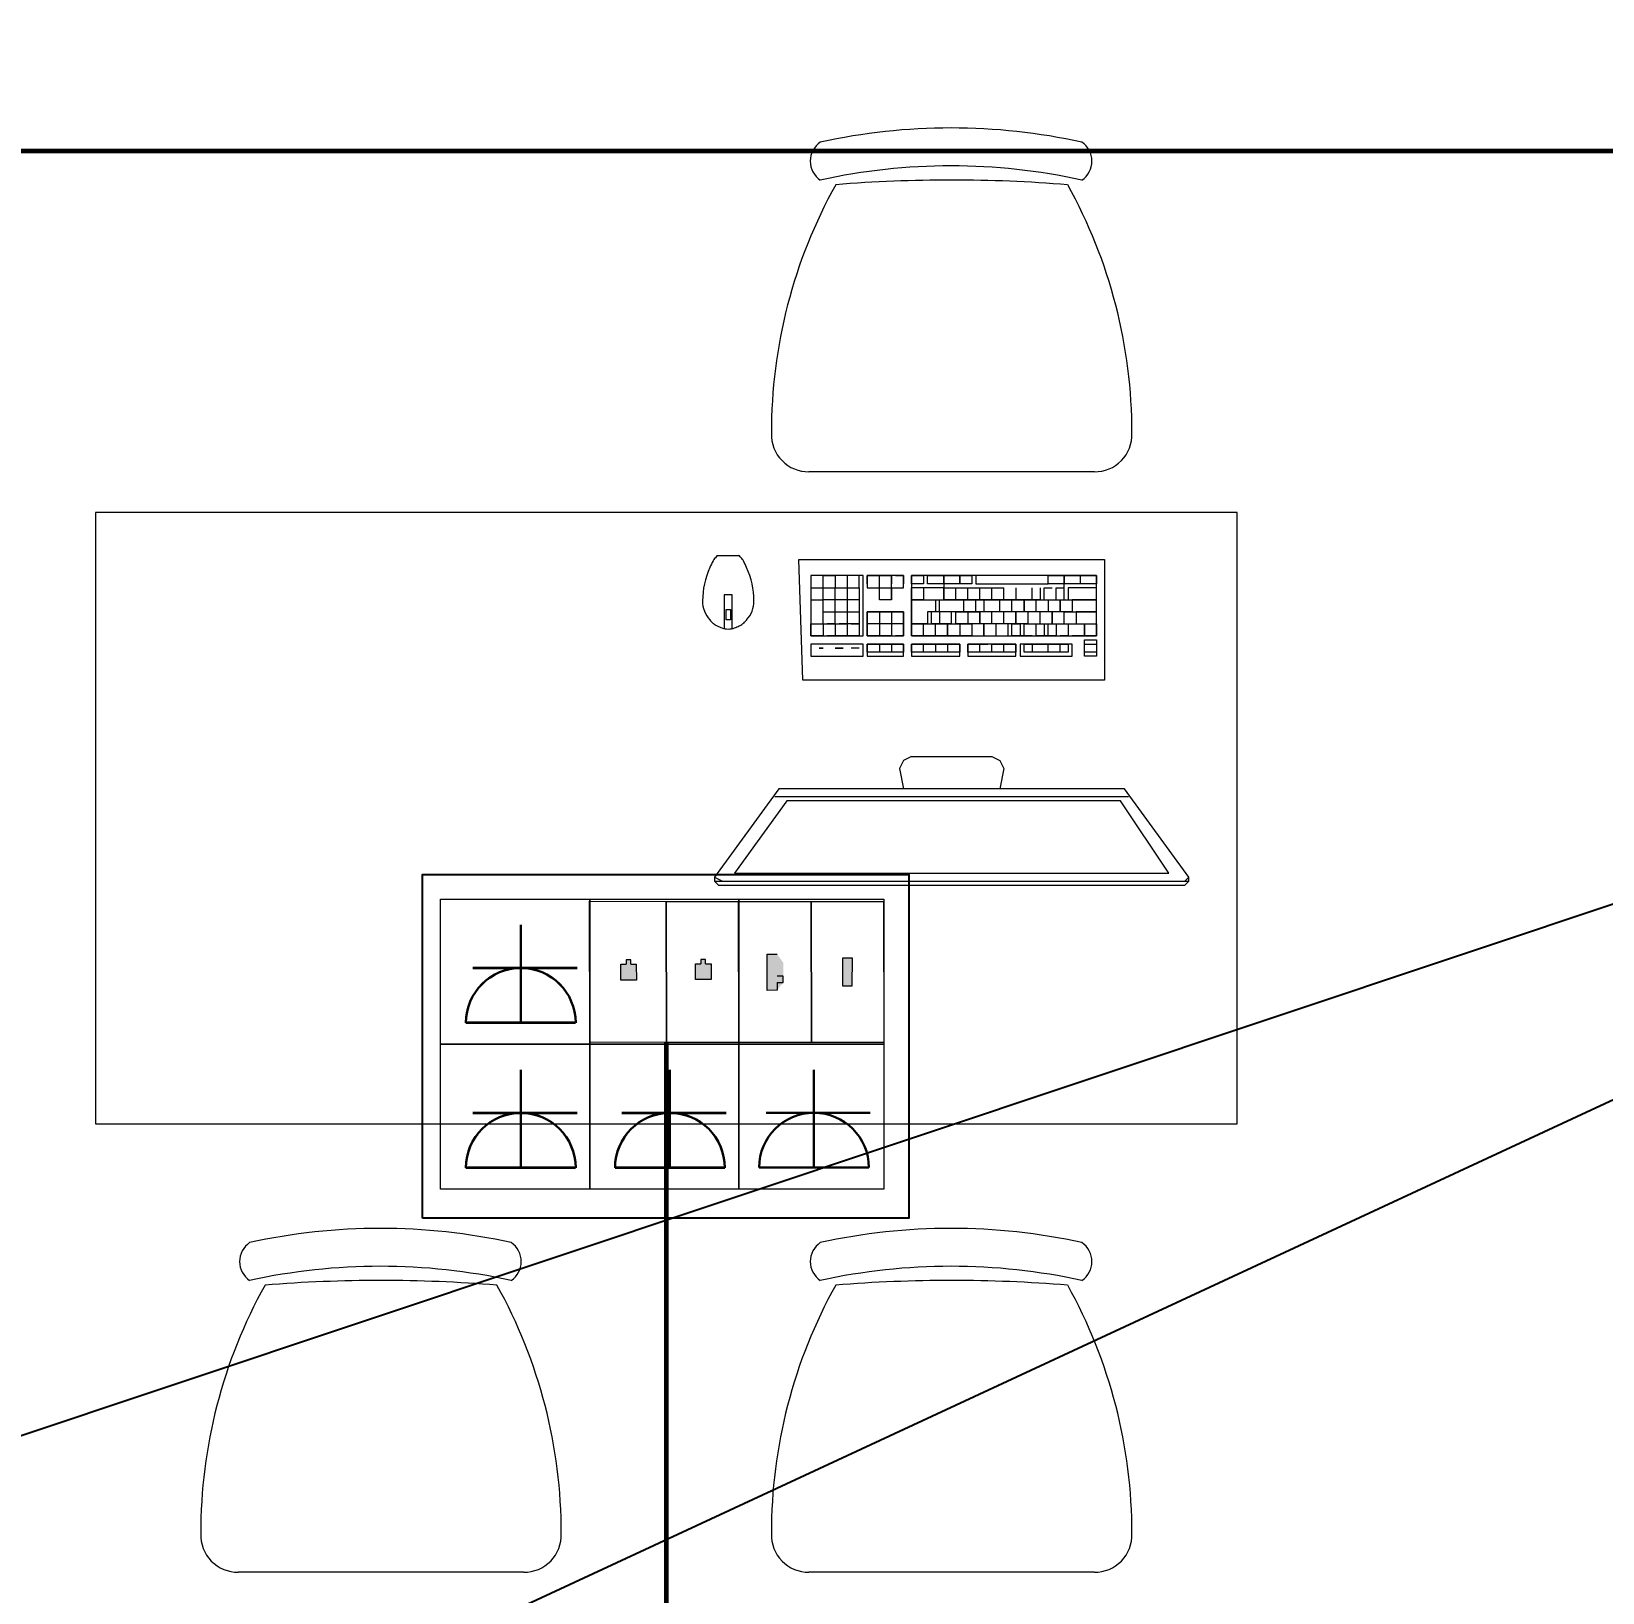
# Model space of a CAD drawing. Header units: millimetres. Extents: x -32 to 417638015, y -35 to 175284279.
# Drawn here: x 1346557 to 1348485, y 78268 to 80183 of the extents above; entities that cross this region are included whole.
import ezdxf
from ezdxf import colors
from ezdxf.entities.mleader import LeaderData, LeaderLine
from ezdxf.math import Vec2, Vec3

# ---------------------------------------------------------------- set-up
doc = ezdxf.new("R2010")
doc.units = ezdxf.units.MM
for name, color, linetype, lineweight in [('_ЭМ_В полу', 26, 'Кабель в трубе', 60), ('_ЭМ_гофра', 5, 'Continuous', 60), ('ТХ', 5, 'Continuous', 0), ('ТХ_Задание ЭОМ_СС', 6, 'Continuous', 0), ('Электро', 250, 'Continuous', 25), ('ЭОМ_Кабель для СУП', 150, 'Continuous', 9)]:
    doc.layers.add(name, color=color, linetype=linetype, lineweight=lineweight)
for name, color, linetype in [('_ЭМ_Надписи', 7, 'Continuous'), ('PDF _СС_розетки', 7, 'Continuous'), ('ВНУТРЯНКА', 1, 'Continuous')]:
    doc.layers.add(name, color=color, linetype=linetype)
doc.layers.add('PDF _ЭОМ _розетки', color=7, linetype='Continuous', true_color=0xeb0000)
doc.styles.add('ELine', font='txt.shx')
doc.styles.add('ЭОМ', font='isocpeur.ttf', dxfattribs={"width": 0.85, "height": 250})
doc.linetypes.add('TRAY', pattern='A,12.119257,["_",ELine,S=4.5,R=90,X=0,Y=-1.555839],0.750382,["_",ELine,S=4.5,R=0,X=0,Y=-0.805849],1.314849,["_",ELine,S=4.5,R=0,X=0,Y=-0.805849],2.250029,["_",ELine,S=4.5,R=90,X=0,Y=-1.555839],13.565483', length=30)
doc.linetypes.add('Кабель в трубе', pattern='A,8,[133,ltypeshp.shx,S=1,R=0,X=10,Y=1.3],-3,[130,ltypeshp.shx,S=1.5,R=-45,X=-1.5,Y=0],8', length=19)

# ---------------------------------------------------------------- blocks, each defined once
blk = doc.blocks.new('_ЭМ_ТХ2_4 Этаж')
at = {"color": 8, "linetype": 'Continuous'}
for p, q in [((58669.4, 27879.6), (58319.3, 27879.6)), ((57969.4, 26529.6), (57619.3, 26529.6)), ((58669.4, 26529.6), (58319.3, 26529.6))]:
    blk.add_line(p, q, dxfattribs=at)
for centre, radius, start, end in [((58493.6, 27553.9), 747.5, 77.6022, 102.398), ((58349, 28260.7), 28.1, 124.2904, 235.7099), ((58638.3, 28260.7), 28.1, 304.2917, 55.7085), ((58493.6, 27507.4), 747.5, 77.6022, 102.398), ((58493.6, 26475.6), 1761.9, 85.3454, 94.6062), ((58897.7, 27928), 624.5, 150.8941, 180.122), ((58090.9, 27928), 624.5, 359.8785, 29.0932), ((58318.7, 27925), 45.4, 177.8134, 270.7481), ((58670, 27925), 45.4, 269.2521, 2.1865), ((57793.6, 26203.9), 747.5, 77.6022, 102.398), ((58493.6, 26203.9), 747.5, 77.6022, 102.398), ((57649, 26910.7), 28.1, 124.2904, 235.7099), ((57938.3, 26910.7), 28.1, 304.2917, 55.7085), ((58349, 26910.7), 28.1, 124.2904, 235.7099), ((58638.3, 26910.7), 28.1, 304.2917, 55.7085), ((57793.6, 26157.4), 747.5, 77.6022, 102.398), ((58493.6, 26157.4), 747.5, 77.6022, 102.398), ((57793.6, 25125.6), 1761.9, 85.3454, 94.6062), ((58493.6, 25125.6), 1761.9, 85.3454, 94.6062), ((58197.7, 26578), 624.5, 150.8941, 180.122), ((57390.9, 26578), 624.5, 359.8785, 29.0932), ((58897.7, 26578), 624.5, 150.8941, 180.122), ((58090.9, 26578), 624.5, 359.8785, 29.0932), ((57618.7, 26575), 45.4, 177.8134, 270.7481), ((57970, 26575), 45.4, 269.2521, 2.1865), ((58318.7, 26575), 45.4, 177.8134, 270.7481), ((58670, 26575), 45.4, 269.2521, 2.1865)]:
    blk.add_arc(centre, radius, start, end, dxfattribs=at)
at = {"layer": 'ТХ', "color": 8, "linetype": 'Continuous', "ltscale": 100}
for p, q in [((58207.5, 27776.8), (58218.2, 27776.8)), ((58218.2, 27776.8), (58233, 27776.8)), ((58435.2, 27525.3), (58430.2, 27515.5)), ((58435.2, 27525.3), (58430.2, 27515.5)), ((58445, 27530.2), (58435.2, 27525.3)), ((58445, 27530.2), (58435.2, 27525.3)), ((58445, 27530.2), (58494.3, 27530.2)), ((58445, 27530.2), (58494.3, 27530.2)), ((58494.3, 27530.2), (58543.7, 27530.2)), ((58494.3, 27530.2), (58543.7, 27530.2)), ((58543.7, 27530.2), (58553.5, 27525.3)), ((58543.7, 27530.2), (58553.5, 27525.3)), ((58553.5, 27525.3), (58558.4, 27515.5)), ((58553.5, 27525.3), (58558.4, 27515.5)), ((58430.2, 27515.5), (58435.2, 27490.8)), ((58558.4, 27515.5), (58553.5, 27490.8))]:
    blk.add_line(p, q, dxfattribs=at)
at = {"layer": 'ТХ', "color": 8}
for points in [[(57444.3, 27079.6), (58844.3, 27079.6), (58844.3, 27829.6), (57444.3, 27829.6)], [(58217.6, 27697.9), (58217.6, 27710.8), (58222.9, 27710.8), (58222.9, 27697.9)]]:
    blk.add_lwpolyline(points, close=True, dxfattribs=at)
at = {"layer": 'ТХ', "color": 8, "linetype": 'Continuous', "ltscale": 100}
for points in [[(58306.9, 27771.9), (58681.7, 27771.9)], [(58681.7, 27623.9), (58311.9, 27623.9), (58306.9, 27771.9)], [(58681.7, 27771.9), (58681.7, 27623.9)], [(58321.7, 27752.2), (58321.7, 27678.2)], [(58385.8, 27752.2), (58321.7, 27752.2)], [(58321.7, 27752.2), (58321.7, 27693)], [(58336.5, 27752.2), (58321.7, 27752.2)], [(58336.5, 27693), (58336.5, 27752.2)], [(58336.5, 27752.2), (58351.3, 27752.2)], [(58336.5, 27737.4), (58336.5, 27752.2)], [(58351.3, 27752.2), (58351.3, 27737.4)], [(58351.3, 27752.2), (58351.3, 27737.4)], [(58380.9, 27752.2), (58356.3, 27752.2)], [(58366.1, 27752.2), (58366.1, 27678.2)], [(58380.9, 27737.4), (58380.9, 27752.2)], [(58385.8, 27678.2), (58385.8, 27752.2)], [(58390.8, 27752.2), (58420.4, 27752.2)], [(58390.8, 27742.3), (58390.8, 27752.2)], [(58390.8, 27752.2), (58390.8, 27737.4)], [(58435.2, 27752.2), (58390.8, 27752.2)], [(58405.6, 27737.4), (58405.6, 27752.2)], [(58420.4, 27752.2), (58420.4, 27742.3)], [(58420.4, 27722.6), (58420.4, 27752.2)], [(58425.3, 27752.2), (58435.2, 27752.2)], [(58435.2, 27752.2), (58435.2, 27742.3)], [(58435.2, 27737.4), (58435.2, 27752.2)], [(58445, 27752.2), (58445, 27678.2)], [(58671.9, 27752.2), (58445, 27752.2)], [(58445, 27752.2), (58459.8, 27752.2)], [(58445, 27742.3), (58445, 27752.2)], [(58459.8, 27752.2), (58459.8, 27742.3)], [(58464.7, 27752.2), (58484.5, 27752.2)], [(58464.7, 27742.3), (58464.7, 27752.2)], [(58484.5, 27752.2), (58519, 27752.2)], [(58484.5, 27752.2), (58484.5, 27722.6)], [(58484.5, 27742.3), (58484.5, 27752.2)], [(58504.2, 27742.3), (58504.2, 27752.2)], [(58504.2, 27752.2), (58504.2, 27742.3)], [(58519, 27752.2), (58519, 27742.3)], [(58523.9, 27752.2), (58523.9, 27742.3)], [(58612.7, 27752.2), (58523.9, 27752.2)], [(58612.7, 27752.2), (58632.4, 27752.2)], [(58612.7, 27742.3), (58612.7, 27752.2)], [(58612.7, 27742.3), (58612.7, 27752.2)], [(58632.4, 27752.2), (58671.9, 27752.2)], [(58632.4, 27722.6), (58632.4, 27752.2)], [(58632.4, 27752.2), (58632.4, 27742.3)], [(58652.1, 27752.2), (58652.1, 27742.3)], [(58671.9, 27678.2), (58671.9, 27752.2)], [(58671.9, 27752.2), (58671.9, 27742.3)], [(58321.7, 27737.4), (58351.3, 27737.4)], [(58336.5, 27693), (58336.5, 27737.4)], [(58351.3, 27693), (58351.3, 27737.4)], [(58351.3, 27737.4), (58380.9, 27737.4)], [(58356.3, 27737.4), (58380.9, 27737.4)], [(58380.9, 27737.4), (58380.9, 27693)], [(58390.8, 27737.4), (58405.6, 27737.4)], [(58390.8, 27737.4), (58435.2, 27737.4)], [(58405.6, 27722.6), (58405.6, 27737.4)], [(58420.4, 27722.6), (58405.6, 27722.6), (58405.6, 27737.4)], [(58420.4, 27737.4), (58420.4, 27722.6)], [(58459.8, 27742.3), (58445, 27742.3)], [(58445, 27722.6), (58445, 27737.4)], [(58484.5, 27737.4), (58445, 27737.4)], [(58459.8, 27722.6), (58484.5, 27722.6), (58484.5, 27737.4)], [(58459.8, 27737.4), (58459.8, 27722.6)], [(58459.8, 27737.4), (58459.8, 27722.6)], [(58484.5, 27742.3), (58464.7, 27742.3)], [(58519, 27742.3), (58484.5, 27742.3)], [(58484.5, 27737.4), (58514.1, 27737.4)], [(58499.3, 27722.6), (58499.3, 27737.4)], [(58514.1, 27722.6), (58514.1, 27737.4)], [(58514.1, 27737.4), (58558.4, 27737.4)], [(58523.9, 27742.3), (58612.7, 27742.3)], [(58528.9, 27722.6), (58528.9, 27737.4)], [(58543.7, 27722.6), (58543.7, 27737.4)], [(58558.4, 27722.6), (58558.4, 27737.4)], [(58573.2, 27737.4), (58573.2, 27722.6)], [(58593, 27722.6), (58593, 27737.4)], [(58602.8, 27737.4), (58602.8, 27722.6)], [(58607.8, 27737.4), (58617.6, 27737.4)], [(58607.8, 27722.6), (58607.8, 27737.4)], [(58671.9, 27742.3), (58612.7, 27742.3)], [(58622.6, 27737.4), (58632.4, 27737.4)], [(58622.6, 27722.6), (58622.6, 27737.4)], [(58637.4, 27737.4), (58637.4, 27722.6)], [(58671.9, 27737.4), (58637.4, 27737.4)], [(58671.9, 27722.6), (58671.9, 27737.4)], [(58321.7, 27722.6), (58336.5, 27722.6)], [(58366.1, 27722.6), (58336.5, 27722.6)], [(58380.9, 27722.6), (58366.1, 27722.6)], [(58420.4, 27722.6), (58405.6, 27722.6)], [(58445, 27722.6), (58474.6, 27722.6)], [(58459.8, 27722.6), (58445, 27722.6)], [(58445, 27693), (58445, 27722.6)], [(58474.6, 27722.6), (58474.6, 27707.8), (58464.7, 27707.8), (58464.7, 27693)], [(58479.5, 27707.8), (58479.5, 27722.6)], [(58479.5, 27722.6), (58489.4, 27722.6)], [(58602.8, 27722.6), (58484.5, 27722.6)], [(58489.4, 27722.6), (58597.9, 27722.6)], [(58509.1, 27707.8), (58509.1, 27722.6)], [(58528.9, 27722.6), (58514.1, 27722.6)], [(58523.9, 27707.8), (58523.9, 27722.6)], [(58533.8, 27722.6), (58533.8, 27707.8)], [(58553.5, 27707.8), (58553.5, 27722.6)], [(58568.3, 27707.8), (58568.3, 27722.6)], [(58597.9, 27722.6), (58612.7, 27722.6)], [(58597.9, 27707.8), (58597.9, 27722.6)], [(58607.8, 27722.6), (58642.3, 27722.6)], [(58612.7, 27722.6), (58612.7, 27707.8)], [(58627.5, 27722.6), (58627.5, 27707.8)], [(58627.5, 27707.8), (58627.5, 27722.6)], [(58637.4, 27722.6), (58671.9, 27722.6)], [(58671.9, 27722.6), (58642.3, 27722.6)], [(58642.3, 27722.6), (58642.3, 27707.8)], [(58642.3, 27722.6), (58642.3, 27707.8)], [(58647.2, 27693), (58671.9, 27693), (58671.9, 27707.8), (58671.9, 27722.6)], [(58336.5, 27707.8), (58351.3, 27707.8)], [(58351.3, 27707.8), (58380.9, 27707.8)], [(58390.8, 27693), (58390.8, 27707.8)], [(58390.8, 27707.8), (58390.8, 27678.2)], [(58390.8, 27707.8), (58435.2, 27707.8)], [(58435.2, 27707.8), (58390.8, 27707.8)], [(58405.6, 27707.8), (58405.6, 27693)], [(58420.4, 27707.8), (58420.4, 27678.2)], [(58435.2, 27678.2), (58435.2, 27707.8)], [(58435.2, 27707.8), (58435.2, 27693)], [(58504.2, 27707.8), (58469.7, 27707.8)], [(58469.7, 27693), (58469.7, 27707.8)], [(58479.5, 27707.8), (58479.5, 27693)], [(58494.3, 27693), (58494.3, 27707.8)], [(58499.3, 27693), (58499.3, 27707.8)], [(58499.3, 27707.8), (58528.9, 27707.8)], [(58523.9, 27707.8), (58504.2, 27707.8)], [(58514.1, 27707.8), (58514.1, 27693)], [(58627.5, 27707.8), (58523.9, 27707.8)], [(58528.9, 27693), (58528.9, 27707.8)], [(58528.9, 27707.8), (58528.9, 27693)], [(58543.7, 27693), (58543.7, 27707.8)], [(58558.4, 27693), (58558.4, 27707.8)], [(58573.2, 27707.8), (58573.2, 27693)], [(58573.2, 27693), (58573.2, 27707.8)], [(58588, 27693), (58588, 27707.8)], [(58602.8, 27693), (58602.8, 27707.8)], [(58642.3, 27707.8), (58617.6, 27707.8)], [(58617.6, 27693), (58617.6, 27707.8)], [(58617.6, 27707.8), (58617.6, 27693)], [(58632.4, 27707.8), (58647.2, 27707.8)], [(58632.4, 27693), (58632.4, 27707.8)], [(58642.3, 27707.8), (58671.9, 27707.8)], [(58647.2, 27707.8), (58647.2, 27693)], [(58647.2, 27707.8), (58647.2, 27693)], [(58671.9, 27707.8), (58647.2, 27707.8)], [(58321.7, 27693), (58366.1, 27693)], [(58321.7, 27678.2), (58321.7, 27693)], [(58321.7, 27693), (58336.5, 27693)], [(58336.5, 27678.2), (58321.7, 27678.2)], [(58321.7, 27678.2), (58385.8, 27678.2)], [(58336.5, 27693), (58336.5, 27678.2)], [(58351.3, 27693), (58341.5, 27693)], [(58380.9, 27678.2), (58341.5, 27678.2)], [(58351.3, 27693), (58351.3, 27678.2)], [(58380.9, 27693), (58356.3, 27693)], [(58371, 27693), (58380.9, 27693)], [(58380.9, 27693), (58380.9, 27678.2)], [(58390.8, 27678.2), (58390.8, 27693)], [(58435.2, 27693), (58390.8, 27693)], [(58405.6, 27678.2), (58390.8, 27678.2)], [(58390.8, 27678.2), (58435.2, 27678.2)], [(58405.6, 27693), (58405.6, 27678.2)], [(58420.4, 27678.2), (58405.6, 27678.2)], [(58435.2, 27678.2), (58425.3, 27678.2)], [(58435.2, 27693), (58435.2, 27678.2)], [(58445, 27693), (58459.8, 27693)], [(58445, 27678.2), (58445, 27693)], [(58464.7, 27693), (58445, 27693)], [(58445, 27678.2), (58671.9, 27678.2)], [(58474.6, 27678.2), (58445, 27678.2)], [(58459.8, 27678.2), (58459.8, 27693)], [(58459.8, 27693), (58474.6, 27693)], [(58494.3, 27693), (58469.7, 27693)], [(58474.6, 27693), (58519, 27693)], [(58474.6, 27678.2), (58474.6, 27693)], [(58489.4, 27678.2), (58474.6, 27678.2)], [(58504.2, 27678.2), (58489.4, 27678.2)], [(58528.9, 27693), (58499.3, 27693)], [(58504.2, 27693), (58504.2, 27678.2)], [(58519, 27678.2), (58504.2, 27678.2)], [(58588, 27693), (58519, 27693)], [(58519, 27693), (58519, 27678.2)], [(58543.7, 27693), (58528.9, 27693)], [(58548.6, 27693), (58548.6, 27678.2)], [(58563.4, 27693), (58563.4, 27678.2)], [(58568.3, 27693), (58578.2, 27693)], [(58568.3, 27678.2), (58568.3, 27693)], [(58593, 27678.2), (58568.3, 27678.2)], [(58578.2, 27693), (58578.2, 27678.2)], [(58583.1, 27693), (58593, 27693)], [(58583.1, 27678.2), (58583.1, 27693)], [(58588, 27693), (58671.9, 27693)], [(58597.9, 27678.2), (58597.9, 27693)], [(58622.6, 27678.2), (58597.9, 27678.2)], [(58607.8, 27693), (58607.8, 27678.2)], [(58612.7, 27678.2), (58612.7, 27693)], [(58622.6, 27693), (58622.6, 27678.2)], [(58637.4, 27678.2), (58627.5, 27678.2)], [(58637.4, 27693), (58637.4, 27678.2)], [(58671.9, 27678.2), (58642.3, 27678.2)], [(58657.1, 27693), (58657.1, 27678.2)], [(58657.1, 27678.2), (58657.1, 27693)], [(58671.9, 27693), (58671.9, 27678.2)], [(58321.7, 27668.3), (58321.7, 27653.5)], [(58385.8, 27668.3), (58321.7, 27668.3)], [(58331.6, 27663.4), (58336.5, 27663.4)], [(58336.5, 27663.4), (58331.6, 27663.4)], [(58351.3, 27663.4), (58361.2, 27663.4)], [(58361.2, 27663.4), (58351.3, 27663.4)], [(58380.9, 27663.4), (58371, 27663.4)], [(58380.9, 27663.4), (58371, 27663.4)], [(58385.8, 27653.5), (58385.8, 27668.3)], [(58390.8, 27668.3), (58435.2, 27668.3)], [(58435.2, 27668.3), (58390.8, 27668.3)], [(58390.8, 27658.5), (58390.8, 27668.3)], [(58390.8, 27668.3), (58390.8, 27653.5)], [(58435.2, 27658.5), (58390.8, 27658.5)], [(58405.6, 27668.3), (58405.6, 27658.5)], [(58420.4, 27668.3), (58420.4, 27658.5)], [(58435.2, 27668.3), (58435.2, 27658.5)], [(58435.2, 27653.5), (58435.2, 27668.3)], [(58474.6, 27668.3), (58474.6, 27658.5), (58445, 27658.5)], [(58445, 27668.3), (58474.6, 27668.3)], [(58445, 27658.5), (58445, 27668.3), (58445, 27653.5)], [(58504.2, 27668.3), (58445, 27668.3)], [(58459.8, 27658.5), (58459.8, 27668.3)], [(58474.6, 27668.3), (58489.4, 27668.3)], [(58504.2, 27658.5), (58474.6, 27658.5)], [(58489.4, 27668.3), (58504.2, 27668.3)], [(58489.4, 27668.3), (58489.4, 27658.5)], [(58504.2, 27668.3), (58504.2, 27658.5)], [(58504.2, 27653.5), (58504.2, 27668.3)], [(58514.1, 27668.3), (58538.7, 27668.3)], [(58514.1, 27658.5), (58514.1, 27668.3)], [(58514.1, 27668.3), (58514.1, 27653.5)], [(58573.2, 27668.3), (58514.1, 27668.3)], [(58543.7, 27658.5), (58514.1, 27658.5)], [(58528.9, 27658.5), (58528.9, 27668.3)], [(58543.7, 27658.5), (58543.7, 27668.3), (58573.2, 27668.3)], [(58573.2, 27658.5), (58543.7, 27658.5)], [(58558.4, 27658.5), (58558.4, 27668.3)], [(58573.2, 27668.3), (58573.2, 27658.5)], [(58573.2, 27653.5), (58573.2, 27668.3)], [(58642.3, 27668.3), (58578.2, 27668.3)], [(58578.2, 27668.3), (58578.2, 27653.5)], [(58583.1, 27658.5), (58583.1, 27668.3)], [(58583.1, 27668.3), (58637.4, 27668.3)], [(58637.4, 27658.5), (58583.1, 27658.5)], [(58593, 27668.3), (58593, 27658.5)], [(58612.7, 27658.5), (58612.7, 27668.3)], [(58627.5, 27658.5), (58627.5, 27668.3)], [(58637.4, 27668.3), (58637.4, 27658.5)], [(58642.3, 27653.5), (58642.3, 27668.3)], [(58657.1, 27673.3), (58671.9, 27673.3)], [(58657.1, 27653.5), (58657.1, 27673.3)], [(58657.1, 27668.3), (58671.9, 27668.3)], [(58657.1, 27658.5), (58657.1, 27668.3)], [(58671.9, 27658.5), (58657.1, 27658.5)], [(58671.9, 27673.3), (58671.9, 27653.5)], [(58671.9, 27668.3), (58671.9, 27658.5)], [(58321.7, 27653.5), (58385.8, 27653.5)], [(58390.8, 27653.5), (58435.2, 27653.5)], [(58445, 27653.5), (58504.2, 27653.5)], [(58514.1, 27653.5), (58573.2, 27653.5)], [(58578.2, 27653.5), (58642.3, 27653.5)], [(58671.9, 27653.5), (58657.1, 27653.5)], [(58711.3, 27480.9), (58494.3, 27480.9), (58277.4, 27480.9)], [(58203.4, 27382.3), (58213.2, 27377.4), (58494.3, 27377.4), (58780.4, 27377.4), (58785.3, 27382.3)], [(58203.4, 27377.4), (58213.2, 27377.4), (58494.3, 27377.4), (58775.4, 27377.4), (58785.3, 27377.4)]]:
    blk.add_lwpolyline(points, dxfattribs=at)
at = {"layer": 'ТХ', "color": 8}
blk.add_lwpolyline([(58225.2, 27687.3), (58225.2, 27728.5), (58215.3, 27728.5), (58215.3, 27687.3)], dxfattribs=at)
at = {"layer": 'ТХ', "color": 8, "linetype": 'Continuous', "ltscale": 100}
for points in [[(58583.1, 27722.6), (58583.1, 27707.8)], [(58489.4, 27693), (58489.4, 27678.2)], [(58533.8, 27693), (58533.8, 27678.2)], [(58696.5, 27490.8), (58494.3, 27490.8), (58297.1, 27490.8), (58287.2, 27490.8), (58282.3, 27490.8), (58203.4, 27382.3), (58203.4, 27377.4), (58208.3, 27372.4), (58494.3, 27372.4), (58780.4, 27372.4), (58785.3, 27377.4), (58785.3, 27382.3), (58706.4, 27490.8)], [(58494.3, 27387.2), (58760.6, 27387.2), (58701.5, 27476), (58494.3, 27476), (58292.1, 27476), (58228, 27387.2)]]:
    blk.add_lwpolyline(points, close=True, dxfattribs=at)
for centre, radius, start, end in [((58211.9, 27765.2), 11.5, 144.2175, 153.4349), ((58232.2, 27750.6), 36.4, 135, 144.2175), ((58207.5, 27775.2), 1.61, 90, 135), ((58233, 27775.2), 1.61, 45, 90), ((58208.3, 27750.6), 36.4, 35.7825, 45), ((58228.6, 27765.2), 11.5, 26.5651, 35.7825), ((58286.4, 27721.2), 97.6, 155.2785, 180), ((58457.2, 27642.5), 285.7, 153.4349, 155.2785), ((57983.3, 27642.5), 285.7, 24.7215, 26.5651), ((58154.1, 27721.2), 97.6, 0, 24.7215), ((58223.5, 27721.2), 34.8, 180, 222.0469), ((58217, 27721.2), 34.8, 317.9531, 0), ((58273.8, 27766.6), 102.6, 222.0469, 225), ((58208.8, 27701.5), 10.5, 225, 234.2175), ((58231.7, 27701.5), 10.5, 305.7825, 315), ((58166.7, 27766.6), 102.6, 315, 317.9531), ((58220.6, 27717.9), 30.7, 234.2175, 243.4349), ((58227.9, 27732.6), 47.1, 243.4349, 250.8758), ((58220.3, 27710.5), 23.8, 250.8758, 270), ((58220.3, 27710.5), 23.8, 270, 289.1242), ((58212.6, 27732.6), 47.1, 289.1242, 296.5651), ((58219.9, 27717.9), 30.7, 296.5651, 305.7825)]:
    blk.add_arc(centre, radius, start, end, dxfattribs=at)
blk = doc.blocks.new('розетк для люка')
at = {"layer": 'ВНУТРЯНКА', "color": 5, "lineweight": 30, "ltscale": 100, "transparency": 33554687}
blk.add_line((-67.1, -58.8), (-67.1, 69), dxfattribs=at)
at = {"layer": 'Электро', "color": 5, "lineweight": 30, "transparency": 33554687}
for p, q in [((0, 67.3), (0, -67.3)), ((0, 0), (-120.1, 0))]:
    blk.add_line(p, q, dxfattribs=at)
blk.add_ellipse((0.1, 0), major_axis=(47.6, 47.6), ratio=1, start_param=0.787621, end_param=3.924768, dxfattribs=at)
blk = doc.blocks.new('Люк на 6 мест')
h = blk.add_hatch(color=256)
h.dxf.hatch_style = 1
h.paths.add_polyline_path([(-284.6, 515.7), (-284.6, 526.8), (-319.2, 527), (-319.2, 515.9)])
h = blk.add_hatch(color=256)
h.dxf.hatch_style = 1
h.paths.add_polyline_path([(-323.7, 435.1), (-323.7, 435.1), (-313, 442.8), (-289.1, 442.7), (-279.4, 435), (-279.4, 435), (-279.3, 422.8), (-323.6, 422.8)])
h = blk.add_hatch(color=256)
h.dxf.hatch_style = 1
h.paths.add_polyline_path([(-311.7, 334.8), (-311.7, 341.7), (-317.2, 341.7), (-317.3, 347.2), (-311.8, 347.2), (-311.8, 354.1), (-292.5, 354.1), (-292.5, 334.9)])
h = blk.add_hatch(color=256)
h.dxf.hatch_style = 1
h.paths.add_polyline_path([(-311.3, 243.2), (-311.3, 250.1), (-316.8, 250.1), (-316.8, 255.6), (-311.3, 255.6), (-311.3, 262.4), (-292, 262.5), (-292, 243.2)])
for p, q in [((-323.6, 422.8), (-323.7, 435.1)), ((-323.7, 435.1), (-323.7, 435.1)), ((-289.1, 442.7), (-296.8, 442.7)), ((-296.8, 442.7), (-296.8, 435)), ((-289.1, 435), (-289.1, 442.7)), ((-289.1, 435), (-279.4, 435)), ((-279.4, 435), (-279.3, 422.8)), ((-279.3, 422.8), (-323.6, 422.8))]:
    blk.add_line(p, q)
for points in [[(-215.5, 477.1), (-388.3, 476.8), (-388.3, 565.7), (-215.5, 566)], [(-284.6, 526.8), (-284.6, 515.7), (-319.2, 515.9), (-319.2, 527)], [(-215.5, 388.2), (-388.3, 387.9), (-388.3, 476.8), (-215.5, 477.1)], [(-215.5, 299.3), (-388.3, 299), (-388.3, 387.9), (-215.5, 388.2)], [(-215.8, 205.5), (-388.7, 205.1), (-388.3, 299), (-215.5, 299.3)]]:
    blk.add_lwpolyline(points, close=True)
for points in [[(-311.8, 347.2), (-317.3, 347.2), (-317.2, 341.7), (-311.7, 341.7)], [(-311.8, 347.2), (-311.8, 354.1), (-292.5, 354.1)], [(-292.5, 354.1), (-292.5, 334.9), (-311.7, 334.8), (-311.7, 341.7)], [(-311.3, 255.6), (-316.8, 255.6), (-316.8, 250.1), (-311.3, 250.1)], [(-292, 262.5), (-292, 243.2), (-311.3, 243.2), (-311.3, 250.1)], [(-311.3, 255.6), (-311.3, 262.4), (-292, 262.5)]]:
    blk.add_lwpolyline(points)
at = {"layer": 'PDF _СС_розетки', "linetype": 'Continuous', "lineweight": 20, "transparency": 33554687}
for points in [[(-391.2, 566), (-213.4, 566), (-213.4, 388.2), (-391.2, 388.2)], [(-391.2, 388.2), (-213.4, 388.2), (-213.4, 205.3), (-391.2, 205.3)], [(-391.2, 388.2), (-213.4, 388.2), (-213.4, 205.3), (-391.2, 205.3)], [(-391.2, 205.3), (-213.4, 205.3), (-213.4, 22.4), (-391.2, 22.4)]]:
    blk.add_lwpolyline(points, close=True, dxfattribs=at)
at = {"layer": 'PDF _ЭОМ _розетки', "color": 3, "linetype": 'Continuous', "lineweight": 25, "transparency": 33554687}
blk.add_lwpolyline([(0, 0), (-421.6, 0), (-421.6, 596.5), (0, 596.5)], close=True, dxfattribs=at)
at = {"layer": 'PDF _ЭОМ _розетки', "color": 7, "linetype": 'Continuous', "lineweight": 20, "transparency": 33554687}
for points in [[(-35.6, 388.2), (-213.4, 388.2), (-213.4, 566), (-35.6, 566)], [(-35.6, 205.3), (-213.4, 205.3), (-213.4, 388.2), (-35.6, 388.2)], [(-35.6, 22.4), (-213.4, 22.4), (-213.4, 205.3), (-35.6, 205.3)]]:
    blk.add_lwpolyline(points, close=True, dxfattribs=at)
at = {"layer": 'ВНУТРЯНКА', "color": 5, "lineweight": 30, "ltscale": 100, "transparency": 33554687}
for p, q in [((-129, 244.7), (-129, 372.6)), ((-128.8, 244.7), (-128.8, 372.6)), ((-306.8, 61.8), (-306.8, 189.7)), ((-306.6, 61.8), (-306.6, 189.7)), ((-128.8, 61.8), (-128.8, 189.7))]:
    blk.add_line(p, q, dxfattribs=at)
at = {"layer": 'ВНУТРЯНКА', "color": 1, "lineweight": 30, "ltscale": 100, "transparency": 33554687}
blk.add_line((-129, 61.8), (-129, 189.7), dxfattribs=at)
at = {"layer": 'Электро', "color": 5, "lineweight": 30, "transparency": 33554687}
for p, q in [((-61.9, 370.8), (-61.9, 236.3)), ((-61.7, 370.8), (-61.7, 236.3)), ((-61.9, 303.6), (-181.9, 303.6)), ((-61.7, 303.6), (-181.8, 303.6)), ((-239.5, 188), (-239.5, 53.4)), ((-61.7, 188), (-61.7, 53.4)), ((-239.7, 120.7), (-359.7, 120.7)), ((-239.5, 120.7), (-359.6, 120.7)), ((-61.7, 120.7), (-181.8, 120.7))]:
    blk.add_line(p, q, dxfattribs=at)
at = {"layer": 'Электро', "color": 1, "lineweight": 30, "transparency": 33554687}
for p, q in [((-239.7, 188), (-239.7, 53.4)), ((-61.9, 188), (-61.9, 53.4)), ((-61.9, 120.7), (-181.9, 120.7))]:
    blk.add_line(p, q, dxfattribs=at)
at = {"layer": 'Электро', "color": 5, "lineweight": 30, "transparency": 33554687}
for centre in [(-61.7, 303.6), (-61.6, 303.6), (-239.5, 120.7), (-239.4, 120.7), (-61.6, 120.7)]:
    blk.add_ellipse(centre, major_axis=(47.6, 47.6), ratio=1, start_param=0.787621, end_param=3.924768, dxfattribs=at)
at = {"layer": 'Электро', "color": 1, "lineweight": 30, "transparency": 33554687}
blk.add_ellipse((-61.7, 120.7), major_axis=(47.6, 47.6), ratio=1, start_param=0.787621, end_param=3.924768, dxfattribs=at)
at = {"color": 5, "linetype": 'TRAY', "lineweight": 53, "transparency": 33554687}
blk.add_blockref('розетк для люка', (-61.9, 480.3), dxfattribs=at)

msp = doc.modelspace()

# ---------------------------------------------------------------- linework, layer by layer
at = {"layer": '_ЭМ_В полу', "ltscale": 25}
msp.add_lwpolyline([(1347336.1, 78942.8), (1347336.1, 72383.8)], dxfattribs=at)
at = {"layer": '_ЭМ_гофра', "linetype": 'ByBlock'}
msp.add_lwpolyline([(1344801.8, 79024.5), (1344795.5, 80036.4), (1350507.5, 80036.4), (1350507.5, 79888.4)], dxfattribs=at)

# ---------------------------------------------------------------- block references
at = {"layer": 'ТХ_Задание ЭОМ_СС', "lineweight": 50}
msp.add_blockref('_ЭМ_ТХ2_4 Этаж', (1289191.8, 51763.2), dxfattribs=at)
at = {"layer": 'ЭОМ_Кабель для СУП', "color": 217, "linetype": 'ByBlock', "lineweight": 40, "true_color": 0x93278f, "transparency": 33554687, "rotation": 270}
msp.add_blockref('Люк на 6 мест', (1347036.9, 78727.3), dxfattribs=at)

# ---------------------------------------------------------------- leaders
at = {"layer": '_ЭМ_Надписи', "color": 7, "ltscale": 5}
ml = msp.add_multileader_mtext('Standard', dxfattribs=at)
ml.set_content('{\\fGOST Common|b0|i0|c204|p34;\\W0.9;\\C256;4ЩРС-2\\fISOCPEUR|b0|i0|c204|p34;\\W0.85; Гр.2\\P\\W1;\\C0;Итер. у-во}', color=1, style='ЭОМ')
ml.set_leader_properties()
ml.build(insert=Vec2(0, 0))
ml.multileader.update_dxf_attribs({"text_left_attachment_type": 6, "text_right_attachment_type": 6, "dogleg_length": 0, "arrow_head_size": 200})
ctx = ml.context
ctx.base_point, ctx.char_height, ctx.arrow_head_size, ctx.landing_gap_size, ctx.plane_origin = Vec3(1352941.3, 79900.2), 250, 200, 0, Vec3(1344413.5, 86447.2)
ctx.left_attachment, ctx.right_attachment = 6, 6
notes = []
notes.append((ctx, [(0, (1, 1, 0), (1352941.3, 79900.2), (1, 0), 0, [(0, [(1348273.8, 80590.5)], 0, [])])]))
ctx.mtext.insert, ctx.mtext.width, ctx.mtext.defined_height, ctx.mtext.flow_direction = Vec3(1352941.3, 80225.2), 2879.263, 1412.5, 5
ml = msp.add_multileader_mtext('Standard', dxfattribs=at)
ml.set_content('{\\fGOST Common|b0|i0|c204|p34;\\W0.9;\\C256;4ЩРС-2\\fISOCPEUR|b0|i0|c204|p34;\\W0.85; Гр.6 Резерв\\P\\fGOST Common|b0|i0|c0|p34;\\W0.9;h=\\fGOST Common|b0|i0|c204|p34;1\\fGOST Common|b0|i0|c0|p34;.\\fGOST Common|b0|i0|c204|p34;8м}', color=1, style='ЭОМ')
ml.set_leader_properties()
ml.build(insert=Vec2(0, 0))
ml.multileader.update_dxf_attribs({"text_left_attachment_type": 6, "text_right_attachment_type": 6, "dogleg_length": 0, "arrow_head_size": 200})
ctx = ml.context
ctx.base_point, ctx.char_height, ctx.arrow_head_size, ctx.landing_gap_size, ctx.plane_origin = Vec3(1338526.5, 76340.9), 250, 200, 0, Vec3(1332024.9, 97288.3)
ctx.left_attachment, ctx.right_attachment = 6, 6
notes.append((ctx, [(1, (1, 1, 0), (1340200.2, 76340.9), (-1, 0), 0, [(2, [(1344711, 77113.8), (1350333.9, 79725.6), (1350333.9, 79725.6)], 0, [])])]))
ctx.mtext.insert, ctx.mtext.width, ctx.mtext.defined_height, ctx.mtext.flow_direction = Vec3(1338526.5, 76640.9), 1906.016, 545.6, 5
ml = msp.add_multileader_mtext('Standard', dxfattribs=at)
ml.set_content('{\\fGOST Common|b0|i0|c0|p34;\\W0.9;\\C256;4\\fGOST Common|b0|i0|c204|p34;ЩРС\\fGOST Common|b0|i0|c0|p34;-2\\fISOCPEUR|b0|i0|c204|p34;\\W0.85; Гр.8 \\W1;\\C0;Моноблок}', color=1, style='ЭОМ')
ml.set_leader_properties()
ml.build(insert=Vec2(0, 0))
ml.multileader.update_dxf_attribs({"text_left_attachment_type": 6, "text_right_attachment_type": 6, "dogleg_length": 0, "arrow_head_size": 200})
ctx = ml.context
ctx.base_point, ctx.char_height, ctx.arrow_head_size, ctx.landing_gap_size, ctx.plane_origin = Vec3(1352857.2, 78746.3, -64.3), 250, 200, 0, Vec3(1337942.2, 88005.1, -64.3)
ctx.left_attachment, ctx.right_attachment = 6, 6
notes.append((ctx, [(0, (1, 1, 0), (1352857.2, 78746.3, -64.3), (1, 0), 0, [(0, [(1347283.6, 77583.9, -64.3)], 0, [])])]))
ctx.mtext.insert, ctx.mtext.width, ctx.mtext.defined_height, ctx.mtext.flow_direction = Vec3(1352857.2, 79046.3, -64.3), 2073.809, 545.6, 5
for ctx, leaders in notes:
    for number, flags, end, landing, length, lines in leaders:
        leader = LeaderData()
        leader.index, (leader.has_last_leader_line, leader.has_dogleg_vector, leader.attachment_direction) = number, flags
        leader.last_leader_point, leader.dogleg_vector, leader.dogleg_length = Vec3(end), Vec3(landing), length
        for number, points, colour, breaks in lines:
            line = LeaderLine()
            line.index, line.vertices, line.color, line.breaks = number, Vec3.list(points), colors.encode_raw_color(colour), breaks
            leader.lines.append(line)
        ctx.leaders.append(leader)

doc.saveas('drawing.dxf')
